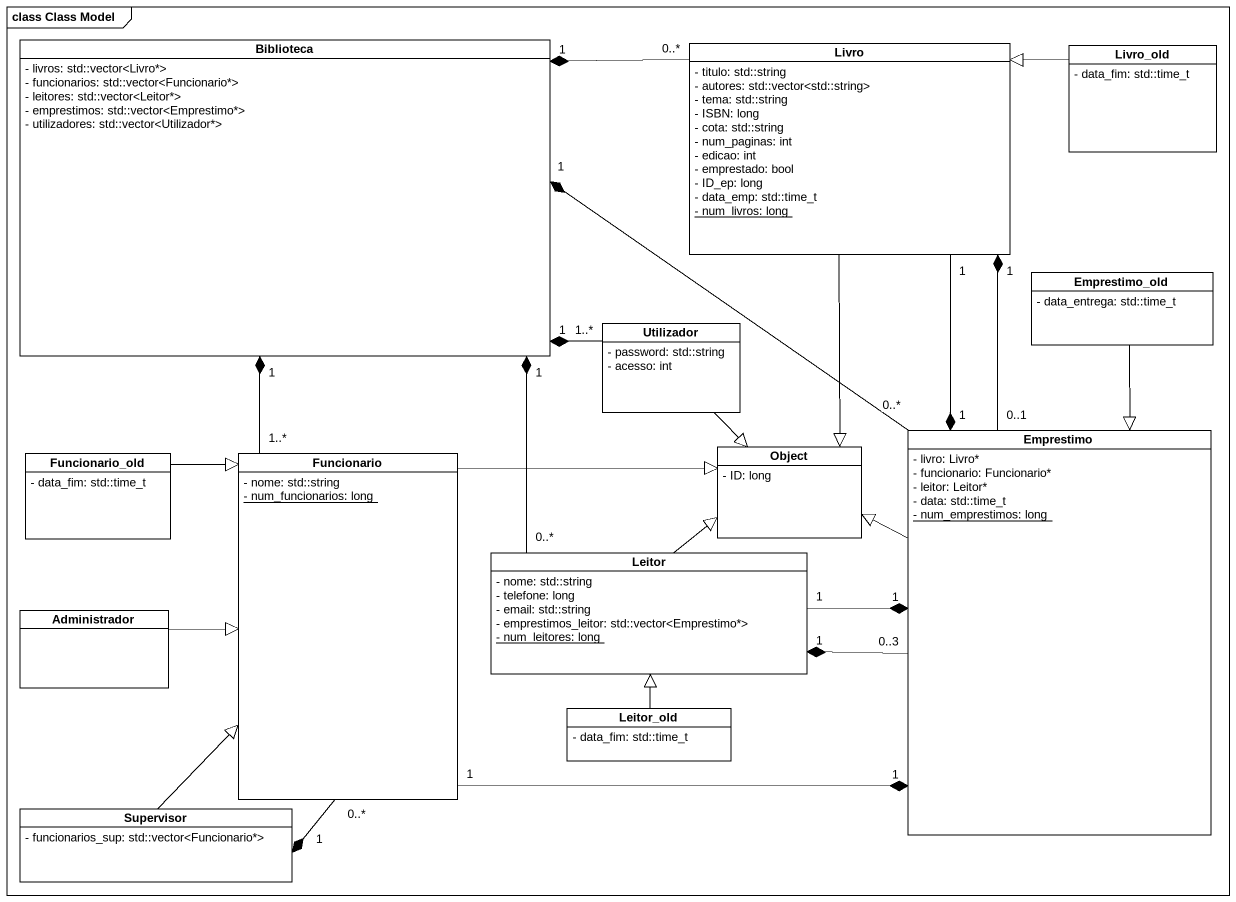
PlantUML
@startuml
mainframe class Class Model
hide circle
hide empty members
skinparam classAttributeIconSize 0
class Biblioteca {
  - livros: std::vector<Livro*>
  - funcionarios: std::vector<Funcionario*>
  - leitores: std::vector<Leitor*>
  - emprestimos: std::vector<Emprestimo*>
  - utilizadores: std::vector<Utilizador*>
}
class Livro {
  - titulo: std::string
  - autores: std::vector<std::string>
  - tema: std::string
  - ISBN: long
  - cota: std::string
  - num_paginas: int
  - edicao: int
  - emprestado: bool
  - ID_ep: long
  - data_emp: std::time_t
  {static} - num_livros: long
}
class Livro_old {
  - data_fim: std::time_t
}
class Emprestimo_old {
  - data_entrega: std::time_t
}
class Utilizador {
  - password: std::string
  - acesso: int
}
class Emprestimo {
  - livro: Livro*
  - funcionario: Funcionario*
  - leitor: Leitor*
  - data: std::time_t
  {static} - num_emprestimos: long
}
class Funcionario_old {
  - data_fim: std::time_t
}
class Funcionario {
  - nome: std::string
  {static} - num_funcionarios: long
}
class "Object" as Object_ {
  - ID: long
}
class Leitor {
  - nome: std::string
  - telefone: long
  - email: std::string
  - emprestimos_leitor: std::vector<Emprestimo*>
  {static} - num_leitores: long
}
class Administrador
class Leitor_old {
  - data_fim: std::time_t
}
class Supervisor {
  - funcionarios_sup: std::vector<Funcionario*>
}
Livro "0..*" -left-* "1" Biblioteca
Livro "1" --* "1" Emprestimo
Livro --|> Object_
Livro_old -left-|> Livro
Emprestimo_old --|> Emprestimo
Utilizador "1..*" -left-* "1" Biblioteca
Utilizador --|> Object_
Emprestimo "0..*" -left-* "1" Biblioteca
Emprestimo "0..1" -up-* "1" Livro
Emprestimo -left-|> Object_
Emprestimo "0..3" -left-* "1" Leitor
Funcionario_old -right-|> Funcionario
Funcionario "1..*" -up-* "1" Biblioteca
Funcionario "1" -right-* "1" Emprestimo
Funcionario -right-|> Object_
Funcionario "0..*" --* "1" Supervisor
Leitor "0..*" -up-* "1" Biblioteca
Leitor "1" -right-* "1" Emprestimo
Leitor -up-|> Object_
Administrador -right-|> Funcionario
Leitor_old -up-|> Leitor
Supervisor -up-|> Funcionario
@enduml
